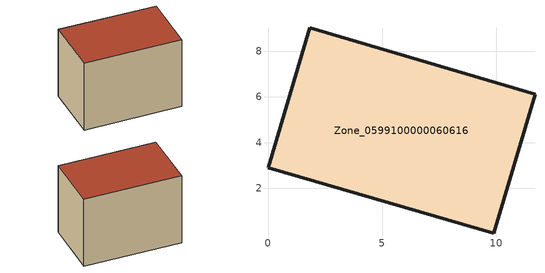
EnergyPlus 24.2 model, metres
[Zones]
Zone_0599100000060616
 floor ground (C_G): 11.7,6.12 9.89,0.04 0,2.89 1.82,9.02 z0.56
 wall outside (C_F): 11.7,6.12 1.82,9.02 0,2.89 9.89,0.04 11.7,6.12 z0.56:8.36
 roof outside (C_R): 9.89,0.04 11.7,6.12 1.82,9.02 0,2.89 z8.36
[BUILDING]
Pand.0599100000060616: North Axis=0; Terrain=City; Loads Convergence Tolerance Value=0.04; Temperature Convergence Tolerance Value=0.4; Solar Distribution=FullExterior; Maximum Number of Warmup Days=25; Minimum Number of Warmup Days=1
[Site:Location]
Rotterdam.The.Hague.AP_ZH_NLD Design_Conditions: Latitude=51.96; Longitude=4.45; Time Zone=1; Elevation=-4.5
[SITE:GROUNDTEMPERATURE:BUILDINGSURFACE]
18, 18, 18, 18, 18, 18, 18, 18, 18, 18, 18, 18
[MATERIAL] Thermal Absorptance=0.9; Solar Absorptance=0.7; Visible Absorptance=0.7
Name | Roughness | Thickness | Conductivity | Density | Specific Heat
G.TI.1965-1974 | MediumSmooth | 0.15 | 0.882353 | 540 | 1210
F.TI.1965-1974 | Rough | 0.3 | 0.697674 | 1920 | 840
R.TI.1965-1974 | MediumRough | 0.2 | 0.232558 | 1500 | 1000
[CONSTRUCTION]
C_G: G.TI.1965-1974
C_F: F.TI.1965-1974
C_R: R.TI.1965-1974
[ZONE]
Zone_0599100000060616: Type=1; Multiplier=1; Ceiling Height=Autocalculate; Volume=Autocalculate; Floor Area=autocalculate; Part of Total Floor Area=Yes
[ZONEINFILTRATION:DESIGNFLOWRATE]
Infil_Zone_0599100000060616: Zone or ZoneList or Space or SpaceList=Zone_0599100000060616; Schedule=AlwaysOn; Design Flow Rate Calculation Method=Flow/Area; Flow Rate per Floor Area=0.003; Constant Term Coefficient=1; Temperature Term Coefficient=0; Velocity Term Coefficient=0; Velocity Squared Term Coefficient=0
[HVACTEMPLATE:ZONE:IDEALLOADSAIRSYSTEM]
Zone_0599100000060616: Maximum Heating Supply Air Temperature=50; Minimum Cooling Supply Air Temperature=13; Maximum Heating Supply Air Humidity Ratio=0.0156; Minimum Cooling Supply Air Humidity Ratio=0.0077; Heating Limit=NoLimit; Cooling Limit=NoLimit; Dehumidification Control Type=ConstantSensibleHeatRatio; Cooling Sensible Heat Ratio=0.7; Dehumidification Setpoint=60; Humidification Control Type=None; Humidification Setpoint=30; Outdoor Air Method=None; Outdoor Air Flow Rate per Person=0.00944; Outdoor Air Flow Rate per Zone Floor Area=0; Outdoor Air Flow Rate per Zone=0; Demand Controlled Ventilation Type=None; Outdoor Air Economizer Type=NoEconomizer; Heat Recovery Type=None; Sensible Heat Recovery Effectiveness=0.7; Latent Heat Recovery Effectiveness=0.65
[ZONECONTROL:THERMOSTAT]
ThermostatControl_Zone_0599100000060616: Zone or ZoneList=Zone_0599100000060616; Control Type Schedule=DualSetpointControlType; Control 1=Thermostat_Zone_0599100000060616; Temperature Difference Between Cutout And Setpoint=0
[THERMOSTATSETPOINT:DUALSETPOINT]
Thermostat_Zone_0599100000060616: Heating Setpoint Temperature Schedule=HeatingSetpoint_Zone_0599100000060616; Cooling Setpoint Temperature Schedule=CoolingSetpoint_Zone_0599100000060616
[SCHEDULE:COMPACT]
HeatingSetpoint_Zone_0599100000060616: Through: 12/31, For: AllDays, Until: 24:00, 21
CoolingSetpoint_Zone_0599100000060616: Through: 12/31, For: AllDays, Until: 24:00, 24
DualSetpointControlType: Through: 12/31, For: AllDays, Until: 24:00, 4
AlwaysOn: Through: 12/31, For: AllDays, Until: 24:00, 1
